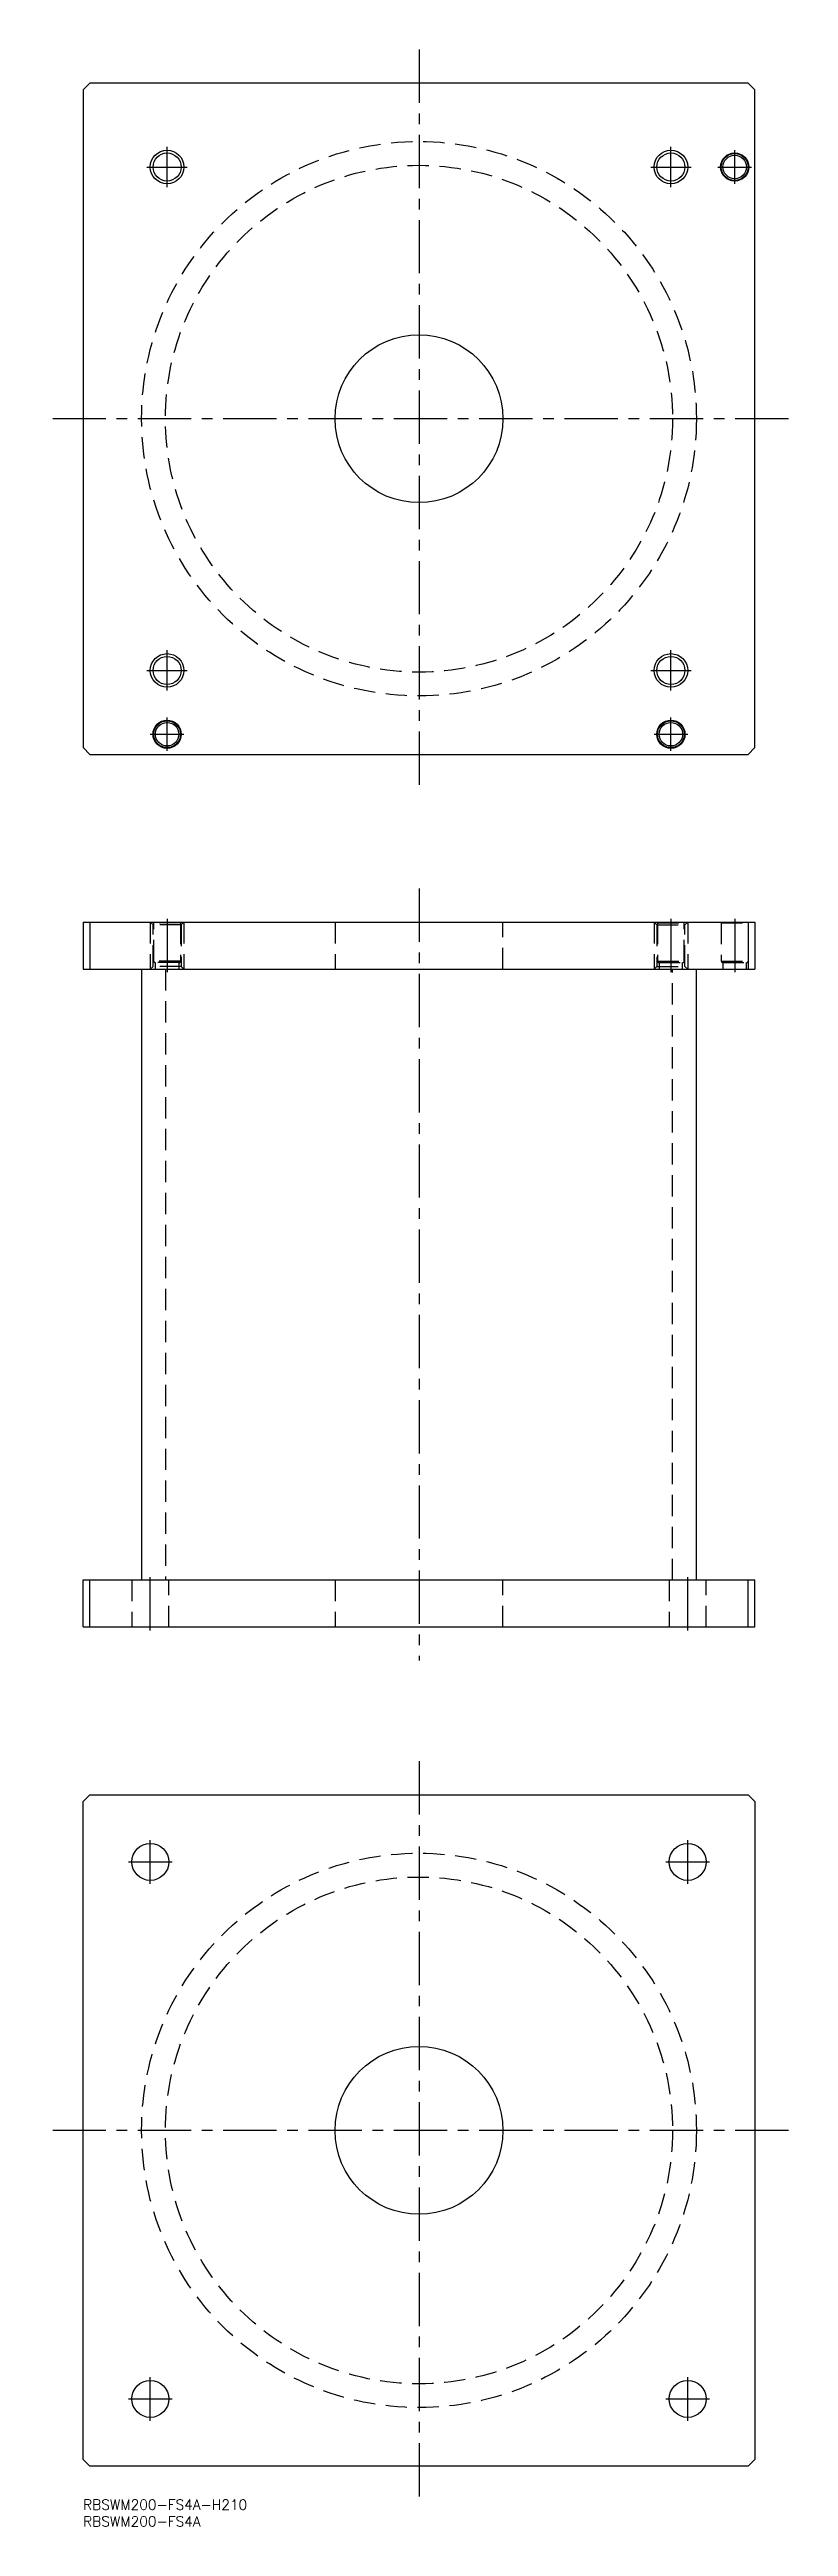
# Model space of a CAD drawing. Extents: x -10 to 210, y -8 to 730.
import ezdxf

# ---------------------------------------------------------------- set-up
doc = ezdxf.new("R2010")
doc.units = 0
doc.header["$LTSCALE"] = 0.5
doc.linetypes.add('CENTER', pattern=[50.8, 31.75, -6.35, 6.35, -6.35])
doc.linetypes.add('DASHED', pattern=[19.05, 12.7, -6.35])
for name, color, linetype in [('MSM_CENTER', 1, 'CENTER'), ('MSM_CONTINUOUS', 7, 'CONTINUOUS'), ('MSM_DASHED', 4, 'DASHED'), ('MSM_NARROW', 5, 'CONTINUOUS'), ('MSM_PART_NUMBER', 7, 'CONTINUOUS')]:
    doc.layers.add(name, color=color, linetype=linetype)
doc.styles.get("Standard").update_dxf_attribs({"font": 'txt.shx', "height": 3, "bigfont": 'bigfont.shx'})

msp = doc.modelspace()

# ---------------------------------------------------------------- linework, layer by layer
at = {"layer": 'MSM_CENTER'}
for p, q in [((100, 730), (100, 510)), ((19, 695), (31, 695)), ((25, 689), (25, 701)), ((169, 695), (181, 695)), ((175, 689), (175, 701)), ((189, 695), (199, 695)), ((194, 690), (194, 700)), ((210, 620), (-10, 620)), ((25, 539), (25, 551)), ((175, 539), (175, 551)), ((19, 545), (31, 545)), ((169, 545), (181, 545)), ((20, 526), (30, 526)), ((25, 521), (25, 531)), ((170, 526), (180, 526)), ((175, 521), (175, 531)), ((100, 480), (100, 250)), ((25, 471), (25, 455)), ((175, 471), (175, 455)), ((194, 471), (194, 455)), ((20, 259), (20, 275)), ((180, 259), (180, 275)), ((100, 220), (100, 0)), ((20, 183.5), (20, 196.5)), ((180, 183.5), (180, 196.5)), ((13.5, 190), (26.5, 190)), ((173.5, 190), (186.5, 190)), ((210, 110), (-10, 110)), ((13.5, 30), (26.5, 30)), ((20, 23.5), (20, 36.5)), ((173.5, 30), (186.5, 30)), ((180, 23.5), (180, 36.5))]:
    msp.add_line(p, q, dxfattribs=at)
at = {"layer": 'MSM_CONTINUOUS'}
for p, q in [((2, 720), (0, 718)), ((0, 718), (0, 522)), ((198, 720), (2, 720)), ((200, 718), (198, 720)), ((200, 522), (200, 718)), ((0, 522), (2, 520)), ((2, 520), (198, 520)), ((198, 520), (200, 522)), ((0, 470), (200, 470)), ((0, 470), (0, 456)), ((2, 470), (2, 456)), ((198, 470), (198, 456)), ((200, 470), (200, 456)), ((0, 456), (200, 456)), ((17.4, 456), (17.4, 274)), ((182.6, 274), (182.6, 456)), ((0, 260), (0, 274)), ((0, 274), (200, 274)), ((2, 260), (2, 274)), ((198, 260), (198, 274)), ((200, 260), (200, 274)), ((0, 260), (200, 260)), ((0, 208), (2, 210)), ((0, 12), (0, 208)), ((2, 210), (198, 210)), ((198, 210), (200, 208)), ((200, 208), (200, 12)), ((2, 10), (0, 12)), ((198, 10), (2, 10)), ((200, 12), (198, 10))]:
    msp.add_line(p, q, dxfattribs=at)
for centre, radius in [((25, 695), 4.188), ((175, 695), 4.188), ((194, 695), 4.2), ((194, 695), 4), ((194, 695), 3.5), ((100, 620), 25), ((25, 545), 4.188), ((175, 545), 4.188), ((25, 526), 4.2), ((25, 526), 4), ((25, 526), 3.5), ((175, 526), 4.2), ((175, 526), 4), ((175, 526), 3.5), ((20, 190), 5.5), ((180, 190), 5.5), ((100, 110), 25), ((20, 30), 5.5), ((180, 30), 5.5)]:
    msp.add_circle(centre, radius, dxfattribs=at)
at = {"layer": 'MSM_DASHED'}
for p, q in [((20.812, 469.188), (20, 470)), ((20, 470), (20, 456)), ((21, 469.8), (20.8, 470)), ((29.188, 469.188), (20.812, 469.188)), ((20.812, 456.812), (20.812, 469.188)), ((29, 469.8), (21, 469.8)), ((21, 458.4), (21, 469.8)), ((29.2, 470), (29, 469.8)), ((29, 469.8), (29, 458.4)), ((30, 470), (29.188, 469.188)), ((29.188, 469.188), (29.188, 456.812)), ((30, 470), (30, 456)), ((75, 470), (75, 456)), ((125, 456), (125, 470)), ((170, 470), (170.812, 469.188)), ((170, 470), (170, 456)), ((170.8, 470), (171, 469.8)), ((170.812, 469.188), (179.188, 469.188)), ((170.812, 469.188), (170.812, 456.812)), ((171, 469.8), (179, 469.8)), ((171, 469.8), (171, 458.4)), ((179, 469.8), (179.2, 470)), ((179, 458.4), (179, 469.8)), ((179.188, 469.188), (180, 470)), ((179.188, 456.812), (179.188, 469.188)), ((180, 470), (180, 456)), ((189.8, 470), (190, 469.8)), ((190, 469.8), (198, 469.8)), ((190, 469.8), (190, 458.4)), ((198, 469.8), (198.2, 470)), ((28.993, 458.4), (21.007, 458.4)), ((28.6, 458), (21.4, 458)), ((21.5, 456), (21.5, 458)), ((28.5, 458), (28.5, 456)), ((171.007, 458.4), (178.993, 458.4)), ((171.4, 458), (178.6, 458)), ((171.5, 458), (171.5, 456)), ((178.5, 456), (178.5, 458)), ((190.007, 458.4), (197.993, 458.4)), ((190.4, 458), (197.6, 458)), ((190.5, 458), (190.5, 456)), ((197.5, 456), (197.5, 458)), ((20, 456), (20.812, 456.812)), ((29.188, 456.812), (20.812, 456.812)), ((24.5, 456), (24.5, 274)), ((29.188, 456.812), (30, 456)), ((170.812, 456.812), (170, 456)), ((170.812, 456.812), (179.188, 456.812)), ((175.5, 274), (175.5, 456)), ((180, 456), (179.188, 456.812)), ((14.5, 274), (14.5, 260)), ((25.5, 260), (25.5, 274)), ((75, 274), (75, 260)), ((125, 260), (125, 274)), ((174.5, 274), (174.5, 260)), ((185.5, 260), (185.5, 274))]:
    msp.add_line(p, q, dxfattribs=at)
for centre, radius in [((100, 620), 82.6), ((100, 620), 75.5), ((100, 110), 82.6), ((100, 110), 75.5)]:
    msp.add_circle(centre, radius, dxfattribs=at)
for centre, start, end in [((21.4, 458.4), 180, 270), ((28.6, 458.4), 270, 0), ((171.4, 458.4), 180, 270), ((178.6, 458.4), 270, 0), ((190.4, 458.4), 180, 270), ((197.6, 458.4), 270, 0)]:
    msp.add_arc(centre, 0.4, start, end, dxfattribs=at)
at = {"layer": 'MSM_NARROW'}
for centre in [(25, 695), (175, 695), (25, 545), (175, 545)]:
    msp.add_circle(centre, 5, dxfattribs=at)

# ---------------------------------------------------------------- texts
at = {"layer": 'MSM_PART_NUMBER'}
for s, p in [('RBSWM200-FS4A-H210', (0, -3)), ('RBSWM200-FS4A', (0, -8))]:
    msp.add_text(s, height=3, dxfattribs=at).set_placement(p)

doc.saveas('drawing.dxf')
